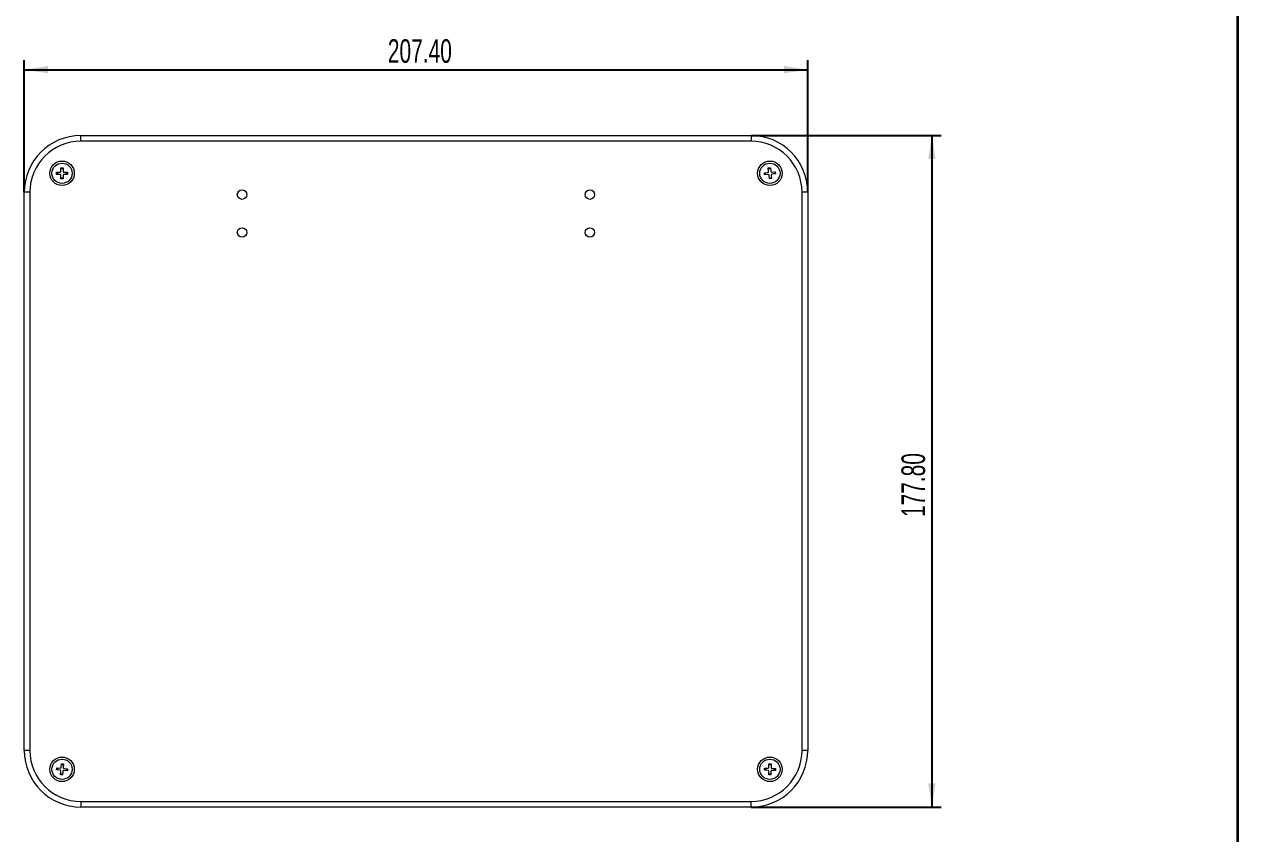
# Model space of a CAD drawing. Header units: millimetres. Extents: x 15 to 405, y 6 to 293.
# Drawn here: x 276.5 to 405, y 133.2 to 218.9 of the extents above; entities that cross this region are included whole.
import ezdxf

# ---------------------------------------------------------------- set-up
doc = ezdxf.new("R2010")
doc.units = ezdxf.units.MM
doc.layers.add('RAHM', color=5, linetype='Continuous')
doc.styles.add('SLDTEXTSTYLE1', font='TXT', dxfattribs={"width": 0.663})
doc.dimstyles.new('SLDDIMSTYLE0', dxfattribs={"dimtxt": 2.5, "dimasz": 2.5, "dimexe": 0, "dimexo": 0.0625, "dimtad": 1, "dimlfac": 2.5, "dimrnd": 1e-09, "dimzin": 4, "dimdsep": 46, "dimtxsty": 'SLDTEXTSTYLE1', "dimsah": 1, "dimcen": 0.09, "dimadec": 0, "dimazin": 1, "dimtfac": 1, "dimtofl": 0, "dimtmove": 0, "dimatfit": 3, "dimfxl": 0, "dimfrac": 2, "dimtolj": 1, "dimtzin": 12, "dimarcsym": 0})

# ---------------------------------------------------------------- blocks, each defined once
blk = doc.blocks.new('_D')
at = {"layer": 'RAHM'}
for p, q in [((276.5, 201.14), (276.5, 215.11)), ((359.46, 201.14), (359.46, 215.11)), ((276.5, 214.11), (359.46, 214.11))]:
    blk.add_line(p, q, dxfattribs=at)
for points in [[(276.5, 214.11), (279, 213.73), (279, 214.5)], [(359.46, 214.11), (356.96, 214.5), (356.96, 213.73)]]:
    blk.add_solid(points, dxfattribs=at)
at = {"layer": 'RAHM', "insert": (315, 217.34), "char_height": 2.5, "attachment_point": 1, "style": 'SLDTEXTSTYLE1'}
blk.add_mtext('207.40', dxfattribs=at)
blk = doc.blocks.new('_D_1')
at = {"layer": 'RAHM'}
for p, q in [((353.46, 207.14), (373.61, 207.14)), ((372.61, 207.14), (372.61, 136.02)), ((353.46, 136.02), (373.61, 136.02))]:
    blk.add_line(p, q, dxfattribs=at)
for points in [[(372.61, 207.14), (372.23, 204.64), (372.99, 204.64)], [(372.61, 136.02), (372.99, 138.52), (372.23, 138.52)]]:
    blk.add_solid(points, dxfattribs=at)
at = {"layer": 'RAHM', "insert": (369.39, 166.73), "char_height": 2.5, "attachment_point": 1, "rotation": 90, "style": 'SLDTEXTSTYLE1'}
blk.add_mtext('177.80', dxfattribs=at)

msp = doc.modelspace()

# ---------------------------------------------------------------- linework, layer by layer
at = {"color": 7, "linetype": 'Continuous', "lineweight": 18}
for p, q in [((282.4997, 206.5377), (282.4997, 207.1377)), ((282.4997, 207.1377), (353.4597, 207.1377)), ((353.4597, 207.1377), (353.4597, 206.5377)), ((353.4597, 206.5377), (282.4997, 206.5377)), ((279.919, 203.2506), (280.303, 203.2526)), ((279.9203, 203.0186), (279.919, 203.2506)), ((280.0178, 203.2511), (280.019, 203.0191)), ((280.3805, 203.7171), (280.6125, 203.7183)), ((280.3826, 203.3331), (280.3805, 203.7171)), ((280.6131, 203.6196), (280.3811, 203.6183)), ((280.6125, 203.7183), (280.6146, 203.3343)), ((280.695, 203.2547), (281.079, 203.2568)), ((280.9815, 203.0243), (280.9803, 203.2563)), ((281.079, 203.2568), (281.0803, 203.0248)), ((354.8711, 203.1962), (355.2532, 203.2339)), ((354.8939, 202.9653), (354.8711, 203.1962)), ((354.9693, 203.2059), (354.9921, 202.975)), ((355.2873, 203.7035), (355.5181, 203.7263)), ((355.325, 203.3214), (355.2873, 203.7035)), ((355.5278, 203.628), (355.297, 203.6052)), ((355.5181, 203.7263), (355.5559, 203.3441)), ((355.6433, 203.2724), (356.0255, 203.3101)), ((356.0483, 203.0792), (355.6661, 203.0415)), ((355.95, 203.0695), (355.9272, 203.3004)), ((356.0255, 203.3101), (356.0483, 203.0792)), ((280.3043, 203.0206), (279.9203, 203.0186)), ((280.3868, 202.5571), (280.3847, 202.9411)), ((280.3863, 202.6558), (280.6183, 202.6571)), ((280.6188, 202.5583), (280.3868, 202.5571)), ((280.6167, 202.9423), (280.6188, 202.5583)), ((281.0803, 203.0248), (280.6963, 203.0228)), ((355.276, 203.003), (354.8939, 202.9653)), ((355.4012, 202.5491), (355.3635, 202.9312)), ((355.3915, 202.6474), (355.6224, 202.6702)), ((355.6321, 202.5719), (355.4012, 202.5491)), ((355.5944, 202.954), (355.6321, 202.5719)), ((277.0997, 201.1377), (276.4997, 201.1377)), ((276.4997, 142.0177), (276.4997, 201.1377)), ((277.0997, 201.1377), (277.0997, 142.0177)), ((359.4597, 201.1377), (358.8597, 201.1377)), ((358.8597, 142.0177), (358.8597, 201.1377)), ((359.4597, 201.1377), (359.4597, 142.0177)), ((277.0997, 142.0177), (276.4997, 142.0177)), ((359.4597, 142.0177), (358.8597, 142.0177)), ((279.9119, 139.9516), (279.9317, 140.1828)), ((279.9317, 140.1828), (280.3143, 140.15)), ((280.0301, 140.1744), (280.0103, 139.9432)), ((280.4008, 140.2229), (280.4336, 140.6055)), ((280.6563, 140.4873), (280.4252, 140.5071)), ((280.4336, 140.6055), (280.6648, 140.5857)), ((280.6648, 140.5857), (280.632, 140.2031)), ((280.7049, 140.1165), (281.0875, 140.0837)), ((280.9693, 139.861), (280.9891, 140.0922)), ((281.0875, 140.0837), (281.0676, 139.8526)), ((354.8773, 139.9143), (354.8823, 140.1463)), ((354.8823, 140.1463), (355.2662, 140.1379)), ((354.981, 140.1441), (354.976, 139.9122)), ((355.348, 140.2162), (355.3563, 140.6001)), ((355.5861, 140.4963), (355.3542, 140.5014)), ((355.3563, 140.6001), (355.5883, 140.595)), ((355.5883, 140.595), (355.5799, 140.2111)), ((355.6581, 140.1294), (356.0421, 140.121)), ((355.9383, 139.8913), (355.9433, 140.1232)), ((356.0421, 140.121), (356.037, 139.8891)), ((280.2945, 139.9189), (279.9119, 139.9516)), ((280.3346, 139.4497), (280.3674, 139.8323)), ((280.5657, 139.4299), (280.3346, 139.4497)), ((280.343, 139.5481), (280.5741, 139.5283)), ((280.5985, 139.8125), (280.5657, 139.4299)), ((281.0676, 139.8526), (280.685, 139.8854)), ((355.2612, 139.906), (354.8773, 139.9143)), ((355.3311, 139.4404), (355.3394, 139.8243)), ((355.563, 139.4353), (355.3311, 139.4404)), ((355.3332, 139.5391), (355.5652, 139.534)), ((355.5714, 139.8192), (355.563, 139.4353)), ((356.037, 139.8891), (355.6531, 139.8975)), ((282.4997, 136.6177), (353.4597, 136.6177)), ((282.4997, 136.6177), (282.4997, 136.0177)), ((353.4597, 136.0177), (353.4597, 136.6177)), ((353.4597, 136.0177), (282.4997, 136.0177))]:
    msp.add_line(p, q, dxfattribs=at)
for centre, radius in [((280.4997, 203.1377), 1.3), ((355.4597, 203.1377), 1.3), ((280.4997, 203.1377), 1.072), ((355.4597, 203.1377), 1.072), ((299.5597, 200.8777), 0.5), ((336.3997, 200.8777), 0.5), ((299.5597, 196.8777), 0.5), ((336.3997, 196.8777), 0.5), ((280.4997, 140.0177), 1.3), ((280.4997, 140.0177), 1.072), ((355.4597, 140.0177), 1.3), ((355.4597, 140.0177), 1.072)]:
    msp.add_circle(centre, radius, dxfattribs=at)
for centre, radius, start, end in [((282.4997, 201.1377), 6, 90, 180), ((353.4597, 201.1377), 6, 0, 90), ((282.4997, 201.1377), 5.4, 90, 180), ((353.4597, 201.1377), 5.4, 0, 90), ((280.3026, 203.3326), 0.08, 270.308807, 0.308807), ((280.6946, 203.3347), 0.08, 180.308807, 270.308807), ((355.2454, 203.3135), 0.08, 275.635746, 5.635746), ((355.6355, 203.352), 0.08, 185.635746, 275.635746), ((355.674, 202.9619), 0.08, 95.635746, 185.635746), ((280.3047, 202.9406), 0.08, 0.308807, 90.308807), ((280.6967, 202.9428), 0.08, 90.308807, 180.308807), ((355.2839, 202.9234), 0.08, 5.635746, 95.635746), ((282.4997, 142.0177), 6, 180, 270), ((282.4997, 142.0177), 5.4, 180, 270), ((353.4597, 142.0177), 6, 270, 0), ((353.4597, 142.0177), 5.4, 270, 0), ((280.3211, 140.2297), 0.08, 265.101064, 355.101064), ((280.7117, 140.1962), 0.08, 175.101064, 265.101064), ((355.268, 140.2179), 0.08, 268.753576, 358.753576), ((355.6599, 140.2094), 0.08, 178.753576, 268.753576), ((280.2876, 139.8391), 0.08, 355.101064, 85.101064), ((280.6782, 139.8057), 0.08, 85.101064, 175.101064), ((355.2594, 139.826), 0.08, 358.753576, 88.753576), ((355.6514, 139.8175), 0.08, 88.753576, 178.753576)]:
    msp.add_arc(centre, radius, start, end, dxfattribs=at)
at = {"layer": 'RAHM', "color": 7, "linetype": 'Continuous', "lineweight": 35}
msp.add_line((405, 10.8498), (405, 287.8498), dxfattribs=at)

# ---------------------------------------------------------------- dimensions: what is measured, and where the dimension line sits
at = {"layer": 'RAHM'}
dim = msp.add_linear_dim(base=(359.4597, 214.1145), p1=(276.4997, 201.1377), p2=(359.4597, 201.1377), dimstyle='SLDDIMSTYLE0', dxfattribs=at)
dim.commit()
dim.dimension.update_dxf_attribs({"geometry": '_D', "text_midpoint": (319.9571, 214.1145), "dimtype": 160})
dim = msp.add_linear_dim(base=(372.6099, 136.0177), p1=(353.4597, 207.1377), p2=(353.4597, 136.0177), angle=90, dimstyle='SLDDIMSTYLE0', dxfattribs=at)
dim.commit()
dim.dimension.update_dxf_attribs({"geometry": '_D_1', "text_midpoint": (372.6099, 171.6825), "dimtype": 160})

doc.saveas('drawing.dxf')
